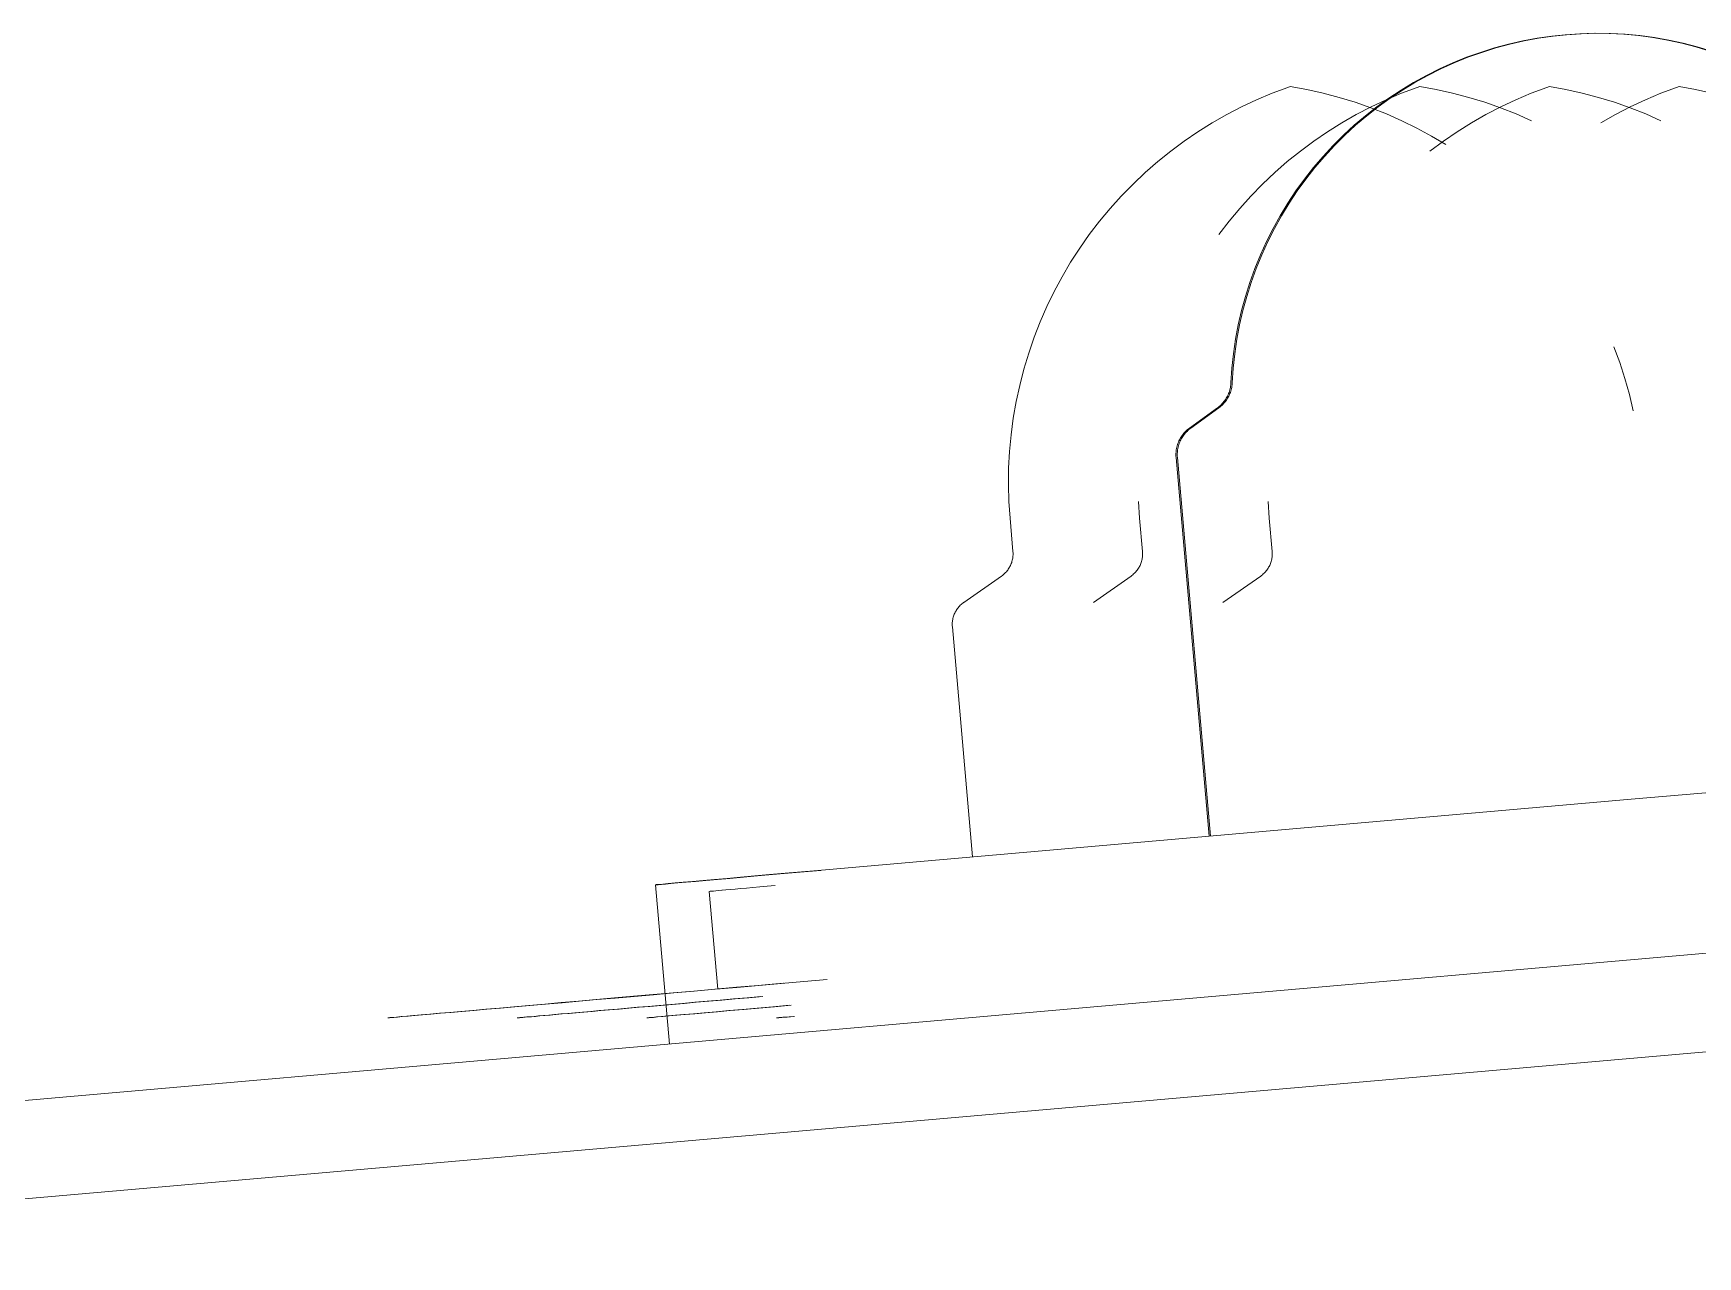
# Model space of a CAD drawing. Header units: metres. Extents: x 4238 to 4687, y -1 to 29.
# Drawn here: x 4322.8099 to 4322.8609, y 16.836 to 16.8735 of the extents above; entities that cross this region are included whole.
import ezdxf

# ---------------------------------------------------------------- set-up
doc = ezdxf.new("R2010")
doc.units = ezdxf.units.M
doc.layers.add('Q-SPCQ', color=91, linetype='Continuous', lineweight=5)

# ---------------------------------------------------------------- blocks, each defined once
blk = doc.blocks.new('Static Line_Sayfa_Metal Deck_Pan Mount - Up to 15 _ pitch - Max 2 Users-1847625-SECTION - GRIDS C4-C5')
at = {"layer": 'Q-SPCQ'}
for p, q in [((4322.846176, 16.86201), (4322.845317, 16.861386)), ((4322.846218, 16.86201), (4322.845359, 16.861386)), ((4322.844909, 16.86049), (4322.845923, 16.848895)), ((4322.844951, 16.86049), (4322.845965, 16.848899)), ((4322.843793, 16.858634), (4322.843759, 16.859144)), ((4322.847762, 16.858634), (4322.847727, 16.859144)), ((4322.839825, 16.858634), (4322.839914, 16.85761)), ((4322.843793, 16.858634), (4322.843883, 16.85761)), ((4322.847762, 16.858634), (4322.847851, 16.85761)), ((4322.839565, 16.856862), (4322.838409, 16.856052)), ((4322.843534, 16.856862), (4322.842377, 16.856052)), ((4322.847502, 16.856862), (4322.846345, 16.856052)), ((4322.838059, 16.855302), (4322.838675, 16.848261)), ((4322.931227, 16.85144), (4322.787037, 16.838825)), ((4322.85885, 16.850026), (4322.880766, 16.851944)), ((4322.833945, 16.847847), (4322.85885, 16.850026)), ((4322.789391, 16.83602), (4322.929395, 16.848268)), ((4322.828967, 16.847411), (4322.829394, 16.842531)), ((4322.829009, 16.847411), (4322.828967, 16.847411)), ((4322.829051, 16.847411), (4322.829009, 16.847411)), ((4322.830611, 16.847204), (4322.830873, 16.844216)), ((4322.820804, 16.843333), (4322.820769, 16.843333)), ((4322.824772, 16.843333), (4322.824738, 16.843333)), ((4322.828741, 16.843333), (4322.828706, 16.843333)), ((4322.832709, 16.843333), (4322.832674, 16.843333))]:
    blk.add_line(p, q, dxfattribs=at)
at = {"layer": 'Q-SPCQ', "flags": 128}
for points in [[(4322.846588, 16.862773), (4322.846617, 16.863221), (4322.846665, 16.863668), (4322.846731, 16.864112), (4322.846814, 16.864553), (4322.846915, 16.864991), (4322.847033, 16.865424), (4322.847169, 16.865852), (4322.847321, 16.866275), (4322.847491, 16.866691), (4322.847677, 16.8671), (4322.847879, 16.867501), (4322.848096, 16.867894), (4322.84833, 16.868277), (4322.848579, 16.868651), (4322.848842, 16.869015), (4322.84912, 16.869368), (4322.849411, 16.86971), (4322.849716, 16.87004), (4322.850034, 16.870357), (4322.850365, 16.870661), (4322.850707, 16.870952), (4322.851061, 16.871229), (4322.851425, 16.871491), (4322.8518, 16.871739), (4322.852184, 16.871971), (4322.852577, 16.872188), (4322.852979, 16.87239), (4322.853388, 16.872574), (4322.853804, 16.872743), (4322.854227, 16.872894), (4322.854656, 16.873029), (4322.855089, 16.873146), (4322.855527, 16.873246), (4322.855969, 16.873328), (4322.856413, 16.873393), (4322.856826, 16.873437)], [(4322.846629, 16.862773), (4322.846659, 16.863221), (4322.846707, 16.863668), (4322.846772, 16.864112), (4322.846856, 16.864553), (4322.846957, 16.864991), (4322.847075, 16.865424), (4322.84721, 16.865852), (4322.847363, 16.866275), (4322.847532, 16.866691), (4322.847718, 16.8671), (4322.84792, 16.867501), (4322.848138, 16.867894), (4322.848372, 16.868277), (4322.84862, 16.868651), (4322.848883, 16.869015), (4322.849161, 16.869368), (4322.849453, 16.86971), (4322.849758, 16.87004), (4322.850076, 16.870357), (4322.850406, 16.870661), (4322.850748, 16.870952), (4322.851102, 16.871229), (4322.851467, 16.871491), (4322.851841, 16.871739), (4322.852225, 16.871971), (4322.852619, 16.872188), (4322.85302, 16.87239), (4322.85343, 16.872574), (4322.853846, 16.872743), (4322.854269, 16.872894), (4322.854697, 16.873029), (4322.855131, 16.873146), (4322.855569, 16.873246), (4322.85601, 16.873328), (4322.856455, 16.873393), (4322.856867, 16.873437)], [(4322.856826, 16.873437), (4322.857274, 16.873467), (4322.857723, 16.873479), (4322.858172, 16.873473), (4322.858621, 16.87345), (4322.859068, 16.873408), (4322.859513, 16.873349), (4322.859956, 16.873272), (4322.860395, 16.873177), (4322.860829, 16.873064), (4322.861259, 16.872935)], [(4322.856867, 16.873437), (4322.857316, 16.873467), (4322.857765, 16.873479), (4322.858214, 16.873473), (4322.858662, 16.87345), (4322.859109, 16.873408), (4322.859555, 16.873349), (4322.859997, 16.873272), (4322.860436, 16.873177), (4322.860871, 16.873064), (4322.861301, 16.872935)], [(4322.839825, 16.858634), (4322.83979, 16.859144), (4322.839777, 16.859656), (4322.839783, 16.860168), (4322.83981, 16.860679), (4322.839857, 16.861188), (4322.839925, 16.861696), (4322.840013, 16.8622), (4322.840121, 16.8627), (4322.840249, 16.863196), (4322.840397, 16.863686), (4322.840564, 16.86417), (4322.84075, 16.864646), (4322.840956, 16.865115), (4322.84118, 16.865575), (4322.841422, 16.866026), (4322.841682, 16.866467), (4322.841959, 16.866897), (4322.842253, 16.867316), (4322.842564, 16.867723), (4322.842891, 16.868116), (4322.843233, 16.868497), (4322.843591, 16.868863), (4322.843962, 16.869215), (4322.844348, 16.869552), (4322.844746, 16.869873), (4322.845158, 16.870178), (4322.845581, 16.870466), (4322.846015, 16.870737), (4322.846459, 16.870991), (4322.846914, 16.871226), (4322.847377, 16.871443), (4322.847849, 16.871641), (4322.848328, 16.871821), (4322.848406, 16.871848)], [(4322.846222, 16.867316), (4322.846533, 16.867723), (4322.846859, 16.868116), (4322.847202, 16.868497), (4322.847559, 16.868863), (4322.847931, 16.869215), (4322.848316, 16.869552), (4322.848715, 16.869873), (4322.849126, 16.870178), (4322.849549, 16.870466), (4322.849983, 16.870737), (4322.850428, 16.870991), (4322.850882, 16.871226), (4322.851346, 16.871443), (4322.851817, 16.871641), (4322.852297, 16.871821), (4322.852375, 16.871848)], [(4322.848406, 16.871848), (4322.84891, 16.871758), (4322.84941, 16.871648), (4322.849905, 16.871517), (4322.850394, 16.871368), (4322.850877, 16.871198), (4322.851353, 16.87101), (4322.851821, 16.870803), (4322.85228, 16.870577), (4322.85273, 16.870333), (4322.85317, 16.870071)], [(4322.852375, 16.871848), (4322.852879, 16.871758), (4322.853378, 16.871648), (4322.853873, 16.871517), (4322.854363, 16.871368), (4322.854846, 16.871198), (4322.855322, 16.87101), (4322.85579, 16.870803)], [(4322.852683, 16.869873), (4322.853094, 16.870178), (4322.853517, 16.870466), (4322.853951, 16.870737), (4322.854396, 16.870991), (4322.854851, 16.871226), (4322.855314, 16.871443), (4322.855786, 16.871641), (4322.856265, 16.871821), (4322.856343, 16.871848)], [(4322.856343, 16.871848), (4322.856847, 16.871758), (4322.857347, 16.871648), (4322.857842, 16.871517), (4322.858331, 16.871368), (4322.858814, 16.871198), (4322.85929, 16.87101), (4322.859758, 16.870803)], [(4322.85792, 16.870737), (4322.858364, 16.870991), (4322.858819, 16.871226), (4322.859282, 16.871443), (4322.859754, 16.871641), (4322.860234, 16.871821), (4322.860312, 16.871848)], [(4322.860312, 16.871848), (4322.860815, 16.871758), (4322.861315, 16.871648)], [(4322.858318, 16.863881), (4322.858495, 16.863401), (4322.858653, 16.862914), (4322.858791, 16.862421), (4322.85891, 16.861923)], [(4322.846176, 16.86201), (4322.846208, 16.862035), (4322.846239, 16.86206), (4322.846269, 16.862087), (4322.846298, 16.862114), (4322.846325, 16.862143), (4322.846352, 16.862173), (4322.846377, 16.862204), (4322.846401, 16.862236), (4322.846424, 16.862269), (4322.846445, 16.862303), (4322.846465, 16.862338), (4322.846484, 16.862373), (4322.846501, 16.862409), (4322.846516, 16.862446), (4322.846531, 16.862484), (4322.846543, 16.862522), (4322.846554, 16.86256), (4322.846564, 16.862599), (4322.846572, 16.862638), (4322.846578, 16.862677), (4322.846583, 16.862717), (4322.846587, 16.862757), (4322.846588, 16.862773)], [(4322.846218, 16.86201), (4322.84625, 16.862035), (4322.846281, 16.86206), (4322.846311, 16.862087), (4322.846339, 16.862114), (4322.846367, 16.862143), (4322.846393, 16.862173), (4322.846419, 16.862204), (4322.846443, 16.862236), (4322.846465, 16.862269), (4322.846487, 16.862303), (4322.846507, 16.862338), (4322.846525, 16.862373), (4322.846542, 16.862409), (4322.846558, 16.862446), (4322.846572, 16.862484), (4322.846585, 16.862522), (4322.846596, 16.86256), (4322.846606, 16.862599), (4322.846614, 16.862638), (4322.84662, 16.862677), (4322.846625, 16.862717), (4322.846628, 16.862757), (4322.846629, 16.862773)], [(4322.844909, 16.86049), (4322.844906, 16.86053), (4322.844905, 16.86057), (4322.844906, 16.86061), (4322.844908, 16.86065), (4322.844911, 16.86069), (4322.844917, 16.860729), (4322.844924, 16.860769), (4322.844932, 16.860808), (4322.844942, 16.860847), (4322.844954, 16.860885), (4322.844967, 16.860923), (4322.844981, 16.86096), (4322.844997, 16.860997), (4322.845015, 16.861033), (4322.845034, 16.861068), (4322.845054, 16.861102), (4322.845076, 16.861136), (4322.845099, 16.861169), (4322.845123, 16.8612), (4322.845149, 16.861231), (4322.845175, 16.861261), (4322.845203, 16.86129), (4322.845232, 16.861317), (4322.845262, 16.861343), (4322.845294, 16.861368), (4322.845317, 16.861386)], [(4322.844951, 16.86049), (4322.844948, 16.86053), (4322.844947, 16.86057), (4322.844947, 16.86061), (4322.844949, 16.86065), (4322.844953, 16.86069), (4322.844958, 16.860729), (4322.844965, 16.860769), (4322.844974, 16.860808), (4322.844984, 16.860847), (4322.844995, 16.860885), (4322.845008, 16.860923), (4322.845023, 16.86096), (4322.845039, 16.860997), (4322.845056, 16.861033), (4322.845075, 16.861068), (4322.845096, 16.861102), (4322.845117, 16.861136), (4322.84514, 16.861169), (4322.845165, 16.8612), (4322.84519, 16.861231), (4322.845217, 16.861261), (4322.845245, 16.86129), (4322.845274, 16.861317), (4322.845304, 16.861343), (4322.845335, 16.861368), (4322.845359, 16.861386)], [(4322.839565, 16.856862), (4322.839592, 16.856881), (4322.839618, 16.856902), (4322.839643, 16.856924), (4322.839667, 16.856946), (4322.83969, 16.85697), (4322.839713, 16.856994), (4322.839734, 16.857019), (4322.839754, 16.857045), (4322.839773, 16.857072), (4322.839791, 16.8571), (4322.839808, 16.857128), (4322.839824, 16.857157), (4322.839839, 16.857187), (4322.839852, 16.857217), (4322.839865, 16.857248), (4322.839876, 16.857279), (4322.839885, 16.85731), (4322.839894, 16.857342), (4322.839901, 16.857374), (4322.839907, 16.857407), (4322.839912, 16.85744), (4322.839915, 16.857473), (4322.839917, 16.857506), (4322.839918, 16.857539), (4322.839917, 16.857572), (4322.839915, 16.857605)], [(4322.843534, 16.856862), (4322.84356, 16.856881), (4322.843586, 16.856902), (4322.843611, 16.856924), (4322.843636, 16.856946), (4322.843659, 16.85697), (4322.843681, 16.856994), (4322.843702, 16.857019), (4322.843723, 16.857045), (4322.843742, 16.857072), (4322.84376, 16.8571), (4322.843777, 16.857128), (4322.843793, 16.857157), (4322.843807, 16.857187), (4322.843821, 16.857217), (4322.843833, 16.857248), (4322.843844, 16.857279), (4322.843854, 16.85731), (4322.843862, 16.857342), (4322.843869, 16.857374), (4322.843875, 16.857407), (4322.84388, 16.85744), (4322.843883, 16.857473), (4322.843885, 16.857506), (4322.843886, 16.857539), (4322.843885, 16.857572), (4322.843883, 16.857605)], [(4322.847502, 16.856862), (4322.847529, 16.856881), (4322.847555, 16.856902), (4322.84758, 16.856924), (4322.847604, 16.856946), (4322.847627, 16.85697), (4322.847649, 16.856994), (4322.847671, 16.857019), (4322.847691, 16.857045), (4322.84771, 16.857072), (4322.847728, 16.8571), (4322.847745, 16.857128), (4322.847761, 16.857157), (4322.847776, 16.857187), (4322.847789, 16.857217), (4322.847801, 16.857248), (4322.847812, 16.857279), (4322.847822, 16.85731), (4322.847831, 16.857342), (4322.847838, 16.857374), (4322.847844, 16.857407), (4322.847848, 16.85744), (4322.847852, 16.857473), (4322.847854, 16.857506), (4322.847854, 16.857539), (4322.847854, 16.857572), (4322.847852, 16.857605)], [(4322.838059, 16.855302), (4322.838057, 16.855335), (4322.838056, 16.855368), (4322.838056, 16.855402), (4322.838058, 16.855435), (4322.838061, 16.855467), (4322.838066, 16.8555), (4322.838071, 16.855533), (4322.838078, 16.855565), (4322.838086, 16.855597), (4322.838096, 16.855629), (4322.838107, 16.85566), (4322.838119, 16.855691), (4322.838132, 16.855721), (4322.838147, 16.855751), (4322.838162, 16.85578), (4322.838179, 16.855809), (4322.838197, 16.855837), (4322.838216, 16.855864), (4322.838236, 16.85589), (4322.838257, 16.855915), (4322.838279, 16.85594), (4322.838302, 16.855964), (4322.838326, 16.855986), (4322.838351, 16.856008), (4322.838377, 16.856029), (4322.838404, 16.856049)]]:
    blk.add_lwpolyline(points, dxfattribs=at)
at = {"layer": 'Q-SPCQ'}
for centre, major_axis, start_param, end_param in [((4322.833948, 16.847847), (0.004981, 0.000436), 1.571487, 3.141593), ((4322.834032, 16.847847), (0.004981, 0.000436), 3.142283, 4.713079), ((4322.850411, 16.848937), (0.019799, 0.001732), 2.685716, 3.141593), ((4322.850411, 16.848937), (0.019799, 0.001732), 3.142283, 3.597127), ((4322.835712, 16.844641), (0.014943, 0.001307), 1.670661, 3.141593), ((4322.835747, 16.844641), (0.014943, 0.001307), 3.142283, 4.6102), ((4322.850672, 16.845948), (0.019799, 0.001732), 2.685631, 3.141593), ((4322.850672, 16.845948), (0.019799, 0.001732), 3.142283, 3.597126), ((4322.83968, 16.844641), (0.014943, 0.001307), 2.095085, 3.141593), ((4322.839715, 16.844641), (0.014943, 0.001307), 3.142283, 4.18948), ((4322.843649, 16.844641), (0.014943, 0.001307), 2.356885, 3.141593), ((4322.843683, 16.844641), (0.014943, 0.001307), 3.142283, 3.927681), ((4322.847617, 16.844641), (0.014943, 0.001307), 2.880484, 3.141593), ((4322.847652, 16.844641), (0.014943, 0.001307), 3.142283, 3.404082)]:
    blk.add_ellipse(centre, major_axis=major_axis, ratio=0.00006, start_param=start_param, end_param=end_param, dxfattribs=at)

msp = doc.modelspace()

# ---------------------------------------------------------------- block references
at = {"layer": 'Q-SPCQ'}
msp.add_blockref('Static Line_Sayfa_Metal Deck_Pan Mount - Up to 15 _ pitch - Max 2 Users-1847625-SECTION - GRIDS C4-C5', (0, 0), dxfattribs=at)

doc.saveas('drawing.dxf')
